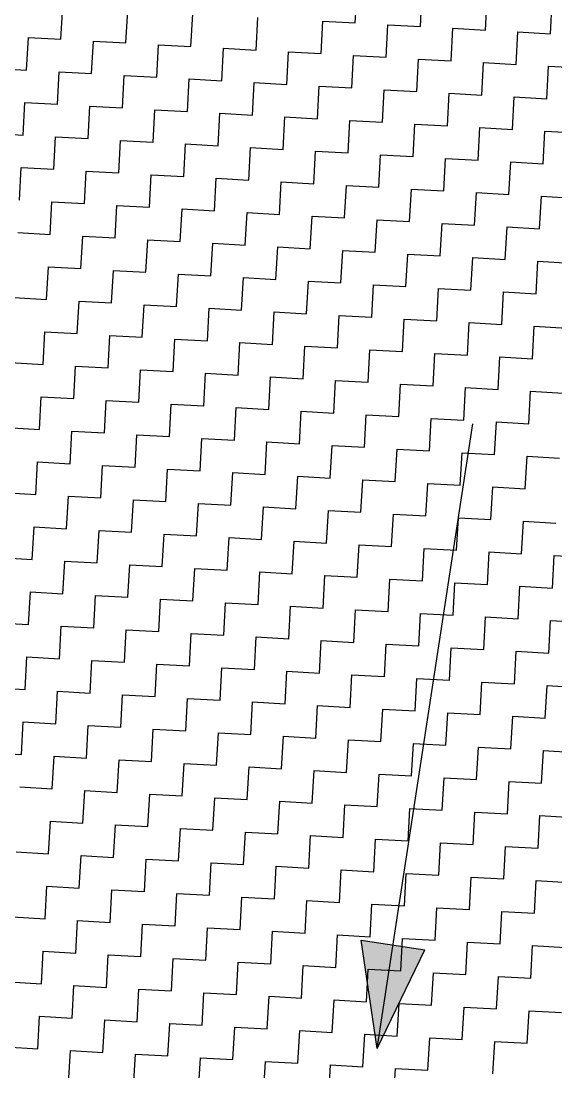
# Model space of a CAD drawing. Header units: metres. Extents: x 277693 to 281059, y 2038920 to 2043234.
# Drawn here: x 279005.1 to 279212.4, y 2042212.6 to 2042619.8 of the extents above; entities that cross this region are included whole.
import ezdxf

# ---------------------------------------------------------------- set-up
doc = ezdxf.new("R2010")
doc.units = ezdxf.units.M
doc.header["$MEASUREMENT"] = 0
doc.layers.add('POLY_HATCH', color=12, linetype='Continuous')

msp = doc.modelspace()

# ---------------------------------------------------------------- hatches: boundary and pattern name
h = msp.add_hatch(color=256)
h.paths.add_polyline_path([(279149.28, 2042261.86), (279137, 2042263.74), (279143.14, 2042221.69)])
h.paths.add_polyline_path([(279143.14, 2042221.69), (279161.57, 2042259.98), (279149.28, 2042261.86)])

# ---------------------------------------------------------------- linework, layer by layer
for points in [[(279143.14, 2042221.69), (279180.17, 2042463.7)], [(279137, 2042263.74), (279161.57, 2042259.98)], [(279143.14, 2042221.69), (279137, 2042263.74)], [(279143.14, 2042221.69), (279161.57, 2042259.98)]]:
    msp.add_lwpolyline(points)
at = {"layer": 'POLY_HATCH', "linetype": 'Continuous'}
for p, q in [((279134.67, 2042619.09), (279135.36, 2042631.68)), ((279159.86, 2042617.7), (279160.55, 2042630.29)), ((279185.05, 2042616.31), (279185.74, 2042628.9)), ((279210.24, 2042614.92), (279210.93, 2042627.51)), ((279020.61, 2042612.74), (279021.31, 2042625.34)), ((279045.8, 2042611.35), (279046.5, 2042623.95)), ((279071, 2042609.96), (279071.69, 2042622.56)), ((279096.19, 2042608.57), (279096.88, 2042621.17)), ((279121.38, 2042607.19), (279122.07, 2042619.78)), ((279122.07, 2042619.78), (279134.67, 2042619.09)), ((279146.57, 2042605.8), (279147.26, 2042618.39)), ((279147.26, 2042618.39), (279159.86, 2042617.7)), ((279171.76, 2042604.41), (279172.45, 2042617)), ((279172.45, 2042617), (279185.05, 2042616.31)), ((279196.95, 2042603.02), (279197.64, 2042615.61)), ((279197.64, 2042615.61), (279210.24, 2042614.92)), ((279007.32, 2042600.84), (279008.02, 2042613.44)), ((279008.02, 2042613.44), (279020.61, 2042612.74)), ((279032.51, 2042599.45), (279033.21, 2042612.05)), ((279033.21, 2042612.05), (279045.8, 2042611.35)), ((279057.71, 2042598.06), (279058.4, 2042610.66)), ((279058.4, 2042610.66), (279071, 2042609.96)), ((279082.9, 2042596.67), (279083.59, 2042609.27)), ((279083.59, 2042609.27), (279096.19, 2042608.57)), ((279108.09, 2042595.28), (279108.78, 2042607.88)), ((279108.78, 2042607.88), (279121.38, 2042607.19)), ((279133.28, 2042593.9), (279133.97, 2042606.49)), ((279133.97, 2042606.49), (279146.57, 2042605.8)), ((279158.47, 2042592.51), (279159.16, 2042605.1)), ((279159.16, 2042605.1), (279171.76, 2042604.41)), ((279183.66, 2042591.12), (279184.35, 2042603.71)), ((279184.35, 2042603.71), (279196.95, 2042603.02)), ((279208.85, 2042589.73), (279209.54, 2042602.32)), ((279209.54, 2042602.32), (279222.14, 2042601.63)), ((278994.73, 2042601.54), (279007.32, 2042600.84)), ((279019.22, 2042587.55), (279019.92, 2042600.15)), ((279019.92, 2042600.15), (279032.51, 2042599.45)), ((279044.42, 2042586.16), (279045.11, 2042598.76)), ((279045.11, 2042598.76), (279057.71, 2042598.06)), ((279069.61, 2042584.77), (279070.3, 2042597.37)), ((279070.3, 2042597.37), (279082.9, 2042596.67)), ((279094.8, 2042583.38), (279095.49, 2042595.98)), ((279095.49, 2042595.98), (279108.09, 2042595.28)), ((279119.99, 2042581.99), (279120.68, 2042594.59)), ((279120.68, 2042594.59), (279133.28, 2042593.9)), ((279145.18, 2042580.6), (279145.87, 2042593.2)), ((279145.87, 2042593.2), (279158.47, 2042592.51)), ((279170.37, 2042579.22), (279171.06, 2042591.81)), ((279171.06, 2042591.81), (279183.66, 2042591.12)), ((279195.56, 2042577.83), (279196.25, 2042590.42)), ((279196.25, 2042590.42), (279208.85, 2042589.73)), ((279005.93, 2042575.65), (279006.63, 2042588.25)), ((279006.63, 2042588.25), (279019.22, 2042587.55)), ((279031.13, 2042574.26), (279031.82, 2042586.86)), ((279031.82, 2042586.86), (279044.42, 2042586.16)), ((279056.32, 2042572.87), (279057.01, 2042585.47)), ((279057.01, 2042585.47), (279069.61, 2042584.77)), ((279081.51, 2042571.48), (279082.2, 2042584.08)), ((279082.2, 2042584.08), (279094.8, 2042583.38)), ((279106.7, 2042570.09), (279107.39, 2042582.69)), ((279107.39, 2042582.69), (279119.99, 2042581.99)), ((279131.89, 2042568.7), (279132.58, 2042581.3)), ((279132.58, 2042581.3), (279145.18, 2042580.6)), ((279157.08, 2042567.31), (279157.77, 2042579.91)), ((279157.77, 2042579.91), (279170.37, 2042579.22)), ((279182.27, 2042565.93), (279182.96, 2042578.52)), ((279182.96, 2042578.52), (279195.56, 2042577.83)), ((278993.34, 2042576.35), (279005.93, 2042575.65)), ((279017.84, 2042562.36), (279018.53, 2042574.96)), ((279018.53, 2042574.96), (279031.13, 2042574.26)), ((279207.46, 2042564.54), (279208.16, 2042577.13)), ((279208.16, 2042577.13), (279220.75, 2042576.44)), ((279043.03, 2042560.97), (279043.72, 2042573.57)), ((279043.72, 2042573.57), (279056.32, 2042572.87)), ((279068.22, 2042559.58), (279068.91, 2042572.18)), ((279068.91, 2042572.18), (279081.51, 2042571.48)), ((279093.41, 2042558.19), (279094.1, 2042570.79)), ((279094.1, 2042570.79), (279106.7, 2042570.09)), ((279118.6, 2042556.8), (279119.29, 2042569.4)), ((279119.29, 2042569.4), (279131.89, 2042568.7)), ((279143.79, 2042555.41), (279144.48, 2042568.01)), ((279144.48, 2042568.01), (279157.08, 2042567.31)), ((279168.98, 2042554.02), (279169.67, 2042566.62)), ((279169.67, 2042566.62), (279182.27, 2042565.93)), ((279004.55, 2042550.46), (279005.24, 2042563.06)), ((279005.24, 2042563.06), (279017.84, 2042562.36)), ((279029.74, 2042549.07), (279030.43, 2042561.67)), ((279030.43, 2042561.67), (279043.03, 2042560.97)), ((279194.17, 2042552.64), (279194.87, 2042565.23)), ((279194.87, 2042565.23), (279207.46, 2042564.54)), ((279054.93, 2042547.68), (279055.62, 2042560.28)), ((279055.62, 2042560.28), (279068.22, 2042559.58)), ((279080.12, 2042546.29), (279080.81, 2042558.89)), ((279080.81, 2042558.89), (279093.41, 2042558.19)), ((279105.31, 2042544.9), (279106, 2042557.5)), ((279106, 2042557.5), (279118.6, 2042556.8)), ((279130.5, 2042543.51), (279131.19, 2042556.11)), ((279131.19, 2042556.11), (279143.79, 2042555.41)), ((279155.69, 2042542.12), (279156.38, 2042554.72)), ((279156.38, 2042554.72), (279168.98, 2042554.02)), ((279016.45, 2042537.17), (279017.14, 2042549.77)), ((279017.14, 2042549.77), (279029.74, 2042549.07)), ((279180.88, 2042540.73), (279181.58, 2042553.33)), ((279181.58, 2042553.33), (279194.17, 2042552.64)), ((279206.07, 2042539.35), (279206.77, 2042551.94)), ((279206.77, 2042551.94), (279219.36, 2042551.25)), ((279041.64, 2042535.78), (279042.33, 2042548.38)), ((279042.33, 2042548.38), (279054.93, 2042547.68)), ((279066.83, 2042534.39), (279067.52, 2042546.99)), ((279067.52, 2042546.99), (279080.12, 2042546.29)), ((279092.02, 2042533), (279092.71, 2042545.6)), ((279092.71, 2042545.6), (279105.31, 2042544.9)), ((279117.21, 2042531.61), (279117.9, 2042544.21)), ((279117.9, 2042544.21), (279130.5, 2042543.51)), ((279142.4, 2042530.22), (279143.09, 2042542.82)), ((279143.09, 2042542.82), (279155.69, 2042542.12)), ((279167.59, 2042528.83), (279168.29, 2042541.43)), ((279168.29, 2042541.43), (279180.88, 2042540.73)), ((279003.85, 2042537.86), (279016.45, 2042537.17)), ((279192.78, 2042527.44), (279193.48, 2042540.04)), ((279193.48, 2042540.04), (279206.07, 2042539.35)), ((279028.35, 2042523.88), (279029.04, 2042536.48)), ((279029.04, 2042536.48), (279041.64, 2042535.78)), ((279053.54, 2042522.49), (279054.23, 2042535.09)), ((279054.23, 2042535.09), (279066.83, 2042534.39)), ((279078.73, 2042521.1), (279079.42, 2042533.7)), ((279079.42, 2042533.7), (279092.02, 2042533)), ((279103.92, 2042519.71), (279104.61, 2042532.31)), ((279104.61, 2042532.31), (279117.21, 2042531.61)), ((279129.11, 2042518.32), (279129.8, 2042530.92)), ((279129.8, 2042530.92), (279142.4, 2042530.22)), ((279154.3, 2042516.93), (279155, 2042529.53)), ((279155, 2042529.53), (279167.59, 2042528.83)), ((279179.49, 2042515.54), (279180.19, 2042528.14)), ((279180.19, 2042528.14), (279192.78, 2042527.44)), ((279204.68, 2042514.15), (279205.38, 2042526.75)), ((279205.38, 2042526.75), (279217.97, 2042526.06)), ((279015.06, 2042511.98), (279015.75, 2042524.57)), ((279015.75, 2042524.57), (279028.35, 2042523.88)), ((279040.25, 2042510.59), (279040.94, 2042523.19)), ((279040.94, 2042523.19), (279053.54, 2042522.49)), ((279065.44, 2042509.2), (279066.13, 2042521.8)), ((279066.13, 2042521.8), (279078.73, 2042521.1)), ((279090.63, 2042507.81), (279091.32, 2042520.41)), ((279091.32, 2042520.41), (279103.92, 2042519.71)), ((279115.82, 2042506.42), (279116.51, 2042519.02)), ((279116.51, 2042519.02), (279129.11, 2042518.32)), ((279141.01, 2042505.03), (279141.71, 2042517.63)), ((279141.71, 2042517.63), (279154.3, 2042516.93)), ((279002.46, 2042512.67), (279015.06, 2042511.98)), ((279166.2, 2042503.64), (279166.9, 2042516.24)), ((279166.9, 2042516.24), (279179.49, 2042515.54)), ((279191.39, 2042502.25), (279192.09, 2042514.85)), ((279192.09, 2042514.85), (279204.68, 2042514.15)), ((279026.96, 2042498.69), (279027.65, 2042511.28)), ((279027.65, 2042511.28), (279040.25, 2042510.59)), ((279052.15, 2042497.3), (279052.84, 2042509.9)), ((279052.84, 2042509.9), (279065.44, 2042509.2)), ((279077.34, 2042495.91), (279078.03, 2042508.51)), ((279078.03, 2042508.51), (279090.63, 2042507.81)), ((279102.53, 2042494.52), (279103.22, 2042507.12)), ((279103.22, 2042507.12), (279115.82, 2042506.42)), ((279127.72, 2042493.13), (279128.42, 2042505.73)), ((279128.42, 2042505.73), (279141.01, 2042505.03)), ((279152.91, 2042491.74), (279153.61, 2042504.34)), ((279153.61, 2042504.34), (279166.2, 2042503.64)), ((279178.1, 2042490.35), (279178.8, 2042502.95)), ((279178.8, 2042502.95), (279191.39, 2042502.25)), ((279203.29, 2042488.96), (279203.99, 2042501.56)), ((279203.99, 2042501.56), (279216.58, 2042500.86)), ((279013.67, 2042486.79), (279014.36, 2042499.38)), ((279014.36, 2042499.38), (279026.96, 2042498.69)), ((279038.86, 2042485.4), (279039.55, 2042497.99)), ((279039.55, 2042497.99), (279052.15, 2042497.3)), ((279064.05, 2042484.01), (279064.74, 2042496.61)), ((279064.74, 2042496.61), (279077.34, 2042495.91)), ((279089.24, 2042482.62), (279089.93, 2042495.22)), ((279089.93, 2042495.22), (279102.53, 2042494.52)), ((279114.43, 2042481.23), (279115.13, 2042493.83)), ((279115.13, 2042493.83), (279127.72, 2042493.13)), ((279139.62, 2042479.84), (279140.32, 2042492.44)), ((279140.32, 2042492.44), (279152.91, 2042491.74)), ((279164.81, 2042478.45), (279165.51, 2042491.05)), ((279165.51, 2042491.05), (279178.1, 2042490.35)), ((279190, 2042477.06), (279190.7, 2042489.66)), ((279190.7, 2042489.66), (279203.29, 2042488.96)), ((279001.07, 2042487.48), (279013.67, 2042486.79)), ((279025.57, 2042473.5), (279026.26, 2042486.09)), ((279026.26, 2042486.09), (279038.86, 2042485.4)), ((279050.76, 2042472.11), (279051.45, 2042484.7)), ((279051.45, 2042484.7), (279064.05, 2042484.01)), ((279075.95, 2042470.72), (279076.64, 2042483.32)), ((279076.64, 2042483.32), (279089.24, 2042482.62)), ((279101.14, 2042469.33), (279101.83, 2042481.93)), ((279101.83, 2042481.93), (279114.43, 2042481.23)), ((279126.33, 2042467.94), (279127.03, 2042480.54)), ((279127.03, 2042480.54), (279139.62, 2042479.84)), ((279151.52, 2042466.55), (279152.22, 2042479.15)), ((279152.22, 2042479.15), (279164.81, 2042478.45)), ((279176.71, 2042465.16), (279177.41, 2042477.76)), ((279177.41, 2042477.76), (279190, 2042477.06)), ((279201.9, 2042463.77), (279202.6, 2042476.37)), ((279202.6, 2042476.37), (279215.19, 2042475.67)), ((279012.28, 2042461.6), (279012.97, 2042474.19)), ((279012.97, 2042474.19), (279025.57, 2042473.5)), ((279037.47, 2042460.21), (279038.16, 2042472.8)), ((279038.16, 2042472.8), (279050.76, 2042472.11)), ((279062.66, 2042458.82), (279063.35, 2042471.41)), ((279063.35, 2042471.41), (279075.95, 2042470.72)), ((279087.85, 2042457.43), (279088.54, 2042470.03)), ((279088.54, 2042470.03), (279101.14, 2042469.33)), ((279113.04, 2042456.04), (279113.74, 2042468.64)), ((279113.74, 2042468.64), (279126.33, 2042467.94)), ((279138.23, 2042454.65), (279138.93, 2042467.25)), ((279138.93, 2042467.25), (279151.52, 2042466.55)), ((279163.42, 2042453.26), (279164.12, 2042465.86)), ((279164.12, 2042465.86), (279176.71, 2042465.16)), ((279188.61, 2042451.87), (279189.31, 2042464.47)), ((279189.31, 2042464.47), (279201.9, 2042463.77)), ((278999.68, 2042462.29), (279012.28, 2042461.6)), ((279024.18, 2042448.31), (279024.87, 2042460.9)), ((279024.87, 2042460.9), (279037.47, 2042460.21)), ((279049.37, 2042446.92), (279050.06, 2042459.51)), ((279050.06, 2042459.51), (279062.66, 2042458.82)), ((279074.56, 2042445.53), (279075.25, 2042458.12)), ((279075.25, 2042458.12), (279087.85, 2042457.43)), ((279099.75, 2042444.14), (279100.45, 2042456.74)), ((279100.45, 2042456.74), (279113.04, 2042456.04)), ((279124.94, 2042442.75), (279125.64, 2042455.35)), ((279125.64, 2042455.35), (279138.23, 2042454.65)), ((279150.13, 2042441.36), (279150.83, 2042453.96)), ((279150.83, 2042453.96), (279163.42, 2042453.26)), ((279175.32, 2042439.97), (279176.02, 2042452.57)), ((279176.02, 2042452.57), (279188.61, 2042451.87)), ((279010.89, 2042436.41), (279011.58, 2042449)), ((279011.58, 2042449), (279024.18, 2042448.31)), ((279036.08, 2042435.02), (279036.77, 2042447.61)), ((279036.77, 2042447.61), (279049.37, 2042446.92)), ((279200.51, 2042438.58), (279201.21, 2042451.18)), ((279201.21, 2042451.18), (279213.8, 2042450.48)), ((279061.27, 2042433.63), (279061.96, 2042446.22)), ((279061.96, 2042446.22), (279074.56, 2042445.53)), ((279086.46, 2042432.24), (279087.16, 2042444.83)), ((279087.16, 2042444.83), (279099.75, 2042444.14)), ((279111.65, 2042430.85), (279112.35, 2042443.45)), ((279112.35, 2042443.45), (279124.94, 2042442.75)), ((279136.84, 2042429.46), (279137.54, 2042442.06)), ((279137.54, 2042442.06), (279150.13, 2042441.36)), ((279162.03, 2042428.07), (279162.73, 2042440.67)), ((279162.73, 2042440.67), (279175.32, 2042439.97)), ((278998.29, 2042437.1), (279010.89, 2042436.41)), ((279022.79, 2042423.12), (279023.48, 2042435.71)), ((279023.48, 2042435.71), (279036.08, 2042435.02)), ((279187.22, 2042426.68), (279187.92, 2042439.28)), ((279187.92, 2042439.28), (279200.51, 2042438.58)), ((279047.98, 2042421.73), (279048.67, 2042434.32)), ((279048.67, 2042434.32), (279061.27, 2042433.63)), ((279073.17, 2042420.34), (279073.87, 2042432.93)), ((279073.87, 2042432.93), (279086.46, 2042432.24)), ((279098.36, 2042418.95), (279099.06, 2042431.54)), ((279099.06, 2042431.54), (279111.65, 2042430.85)), ((279123.55, 2042417.56), (279124.25, 2042430.15)), ((279124.25, 2042430.15), (279136.84, 2042429.46)), ((279148.74, 2042416.17), (279149.44, 2042428.77)), ((279149.44, 2042428.77), (279162.03, 2042428.07)), ((279173.93, 2042414.78), (279174.63, 2042427.38)), ((279174.63, 2042427.38), (279187.22, 2042426.68)), ((279009.5, 2042411.22), (279010.19, 2042423.81)), ((279010.19, 2042423.81), (279022.79, 2042423.12)), ((279199.12, 2042413.39), (279199.82, 2042425.99)), ((279199.82, 2042425.99), (279212.41, 2042425.29)), ((279034.69, 2042409.83), (279035.38, 2042422.42)), ((279035.38, 2042422.42), (279047.98, 2042421.73)), ((279059.88, 2042408.44), (279060.58, 2042421.03)), ((279060.58, 2042421.03), (279073.17, 2042420.34)), ((279085.07, 2042407.05), (279085.77, 2042419.64)), ((279085.77, 2042419.64), (279098.36, 2042418.95)), ((279110.26, 2042405.66), (279110.96, 2042418.25)), ((279110.96, 2042418.25), (279123.55, 2042417.56)), ((279135.45, 2042404.27), (279136.15, 2042416.86)), ((279136.15, 2042416.86), (279148.74, 2042416.17)), ((279160.64, 2042402.88), (279161.34, 2042415.48)), ((279161.34, 2042415.48), (279173.93, 2042414.78)), ((278996.9, 2042411.91), (279009.5, 2042411.22)), ((279185.83, 2042401.49), (279186.53, 2042414.09)), ((279186.53, 2042414.09), (279199.12, 2042413.39)), ((279211.03, 2042400.1), (279211.72, 2042412.7)), ((279211.72, 2042412.7), (279224.32, 2042412)), ((279021.4, 2042397.93), (279022.09, 2042410.52)), ((279022.09, 2042410.52), (279034.69, 2042409.83)), ((279046.59, 2042396.54), (279047.29, 2042409.13)), ((279047.29, 2042409.13), (279059.88, 2042408.44)), ((279071.78, 2042395.15), (279072.48, 2042407.74)), ((279072.48, 2042407.74), (279085.07, 2042407.05)), ((279096.97, 2042393.76), (279097.67, 2042406.35)), ((279097.67, 2042406.35), (279110.26, 2042405.66)), ((279122.16, 2042392.37), (279122.86, 2042404.96)), ((279122.86, 2042404.96), (279135.45, 2042404.27)), ((279147.35, 2042390.98), (279148.05, 2042403.57)), ((279148.05, 2042403.57), (279160.64, 2042402.88)), ((279008.11, 2042386.03), (279008.8, 2042398.62)), ((279008.8, 2042398.62), (279021.4, 2042397.93)), ((279172.54, 2042389.59), (279173.24, 2042402.19)), ((279173.24, 2042402.19), (279185.83, 2042401.49)), ((279197.74, 2042388.2), (279198.43, 2042400.8)), ((279198.43, 2042400.8), (279211.03, 2042400.1)), ((279033.3, 2042384.64), (279034, 2042397.23)), ((279034, 2042397.23), (279046.59, 2042396.54)), ((279058.49, 2042383.25), (279059.19, 2042395.84)), ((279059.19, 2042395.84), (279071.78, 2042395.15)), ((279083.68, 2042381.86), (279084.38, 2042394.45)), ((279084.38, 2042394.45), (279096.97, 2042393.76)), ((279108.87, 2042380.47), (279109.57, 2042393.06)), ((279109.57, 2042393.06), (279122.16, 2042392.37)), ((279134.06, 2042379.08), (279134.76, 2042391.67)), ((279134.76, 2042391.67), (279147.35, 2042390.98)), ((278995.51, 2042386.72), (279008.11, 2042386.03)), ((279159.25, 2042377.69), (279159.95, 2042390.28)), ((279159.95, 2042390.28), (279172.54, 2042389.59)), ((279184.45, 2042376.3), (279185.14, 2042388.9)), ((279185.14, 2042388.9), (279197.74, 2042388.2)), ((279209.64, 2042374.91), (279210.33, 2042387.51)), ((279210.33, 2042387.51), (279222.93, 2042386.81)), ((279020.01, 2042372.74), (279020.71, 2042385.33)), ((279020.71, 2042385.33), (279033.3, 2042384.64)), ((279045.2, 2042371.35), (279045.9, 2042383.94)), ((279045.9, 2042383.94), (279058.49, 2042383.25)), ((279070.39, 2042369.96), (279071.09, 2042382.55)), ((279071.09, 2042382.55), (279083.68, 2042381.86)), ((279095.58, 2042368.57), (279096.28, 2042381.16)), ((279096.28, 2042381.16), (279108.87, 2042380.47)), ((279120.77, 2042367.18), (279121.47, 2042379.77)), ((279121.47, 2042379.77), (279134.06, 2042379.08)), ((279145.96, 2042365.79), (279146.66, 2042378.38)), ((279146.66, 2042378.38), (279159.25, 2042377.69)), ((279171.16, 2042364.4), (279171.85, 2042376.99)), ((279171.85, 2042376.99), (279184.45, 2042376.3)), ((279196.35, 2042363.01), (279197.04, 2042375.61)), ((279197.04, 2042375.61), (279209.64, 2042374.91)), ((279006.72, 2042360.83), (279007.42, 2042373.43)), ((279007.42, 2042373.43), (279020.01, 2042372.74)), ((279031.91, 2042359.45), (279032.61, 2042372.04)), ((279032.61, 2042372.04), (279045.2, 2042371.35)), ((279057.1, 2042358.06), (279057.8, 2042370.65)), ((279057.8, 2042370.65), (279070.39, 2042369.96)), ((279082.29, 2042356.67), (279082.99, 2042369.26)), ((279082.99, 2042369.26), (279095.58, 2042368.57)), ((279107.48, 2042355.28), (279108.18, 2042367.87)), ((279108.18, 2042367.87), (279120.77, 2042367.18)), ((279132.67, 2042353.89), (279133.37, 2042366.48)), ((279133.37, 2042366.48), (279145.96, 2042365.79)), ((279157.87, 2042352.5), (279158.56, 2042365.09)), ((279158.56, 2042365.09), (279171.16, 2042364.4)), ((279183.06, 2042351.11), (279183.75, 2042363.7)), ((279183.75, 2042363.7), (279196.35, 2042363.01)), ((279208.25, 2042349.72), (279208.94, 2042362.32)), ((279208.94, 2042362.32), (279221.54, 2042361.62)), ((278994.13, 2042361.53), (279006.72, 2042360.83)), ((279018.62, 2042347.54), (279019.32, 2042360.14)), ((279019.32, 2042360.14), (279031.91, 2042359.45)), ((279043.81, 2042346.16), (279044.51, 2042358.75)), ((279044.51, 2042358.75), (279057.1, 2042358.06)), ((279069, 2042344.77), (279069.7, 2042357.36)), ((279069.7, 2042357.36), (279082.29, 2042356.67)), ((279094.19, 2042343.38), (279094.89, 2042355.97)), ((279094.89, 2042355.97), (279107.48, 2042355.28)), ((279119.38, 2042341.99), (279120.08, 2042354.58)), ((279120.08, 2042354.58), (279132.67, 2042353.89)), ((279144.58, 2042340.6), (279145.27, 2042353.19)), ((279145.27, 2042353.19), (279157.87, 2042352.5)), ((279169.77, 2042339.21), (279170.46, 2042351.8)), ((279170.46, 2042351.8), (279183.06, 2042351.11)), ((279194.96, 2042337.82), (279195.65, 2042350.41)), ((279195.65, 2042350.41), (279208.25, 2042349.72)), ((279005.33, 2042335.64), (279006.03, 2042348.24)), ((279006.03, 2042348.24), (279018.62, 2042347.54)), ((279030.52, 2042334.25), (279031.22, 2042346.85)), ((279031.22, 2042346.85), (279043.81, 2042346.16)), ((279055.71, 2042332.87), (279056.41, 2042345.46)), ((279056.41, 2042345.46), (279069, 2042344.77)), ((279080.9, 2042331.48), (279081.6, 2042344.07)), ((279081.6, 2042344.07), (279094.19, 2042343.38)), ((279106.09, 2042330.09), (279106.79, 2042342.68)), ((279106.79, 2042342.68), (279119.38, 2042341.99)), ((279131.28, 2042328.7), (279131.98, 2042341.29)), ((279131.98, 2042341.29), (279144.58, 2042340.6)), ((279156.48, 2042327.31), (279157.17, 2042339.9)), ((279157.17, 2042339.9), (279169.77, 2042339.21)), ((279181.67, 2042325.92), (279182.36, 2042338.51)), ((279182.36, 2042338.51), (279194.96, 2042337.82)), ((278992.74, 2042336.34), (279005.33, 2042335.64)), ((279017.23, 2042322.35), (279017.93, 2042334.95)), ((279017.93, 2042334.95), (279030.52, 2042334.25)), ((279042.42, 2042320.96), (279043.12, 2042333.56)), ((279043.12, 2042333.56), (279055.71, 2042332.87)), ((279206.86, 2042324.53), (279207.55, 2042337.12)), ((279207.55, 2042337.12), (279220.15, 2042336.43)), ((279067.61, 2042319.58), (279068.31, 2042332.17)), ((279068.31, 2042332.17), (279080.9, 2042331.48)), ((279092.8, 2042318.19), (279093.5, 2042330.78)), ((279093.5, 2042330.78), (279106.09, 2042330.09)), ((279117.99, 2042316.8), (279118.69, 2042329.39)), ((279118.69, 2042329.39), (279131.28, 2042328.7)), ((279143.19, 2042315.41), (279143.88, 2042328)), ((279143.88, 2042328), (279156.48, 2042327.31)), ((279168.38, 2042314.02), (279169.07, 2042326.61)), ((279169.07, 2042326.61), (279181.67, 2042325.92)), ((279004.64, 2042323.05), (279017.23, 2042322.35)), ((279029.13, 2042309.06), (279029.83, 2042321.66)), ((279029.83, 2042321.66), (279042.42, 2042320.96)), ((279193.57, 2042312.63), (279194.26, 2042325.22)), ((279194.26, 2042325.22), (279206.86, 2042324.53)), ((279054.32, 2042307.67), (279055.02, 2042320.27)), ((279055.02, 2042320.27), (279067.61, 2042319.58)), ((279079.51, 2042306.29), (279080.21, 2042318.88)), ((279080.21, 2042318.88), (279092.8, 2042318.19)), ((279104.7, 2042304.9), (279105.4, 2042317.49)), ((279105.4, 2042317.49), (279117.99, 2042316.8)), ((279129.9, 2042303.51), (279130.59, 2042316.1)), ((279130.59, 2042316.1), (279143.19, 2042315.41)), ((279155.09, 2042302.12), (279155.78, 2042314.71)), ((279155.78, 2042314.71), (279168.38, 2042314.02)), ((279180.28, 2042300.73), (279180.97, 2042313.32)), ((279180.97, 2042313.32), (279193.57, 2042312.63)), ((279015.84, 2042297.16), (279016.54, 2042309.76)), ((279016.54, 2042309.76), (279029.13, 2042309.06)), ((279205.47, 2042299.34), (279206.16, 2042311.93)), ((279206.16, 2042311.93), (279218.76, 2042311.24)), ((279041.03, 2042295.77), (279041.73, 2042308.37)), ((279041.73, 2042308.37), (279054.32, 2042307.67)), ((279066.22, 2042294.38), (279066.92, 2042306.98)), ((279066.92, 2042306.98), (279079.51, 2042306.29)), ((279091.41, 2042293), (279092.11, 2042305.59)), ((279092.11, 2042305.59), (279104.7, 2042304.9)), ((279116.61, 2042291.61), (279117.3, 2042304.2)), ((279117.3, 2042304.2), (279129.9, 2042303.51)), ((279141.8, 2042290.22), (279142.49, 2042302.81)), ((279142.49, 2042302.81), (279155.09, 2042302.12)), ((279166.99, 2042288.83), (279167.68, 2042301.42)), ((279167.68, 2042301.42), (279180.28, 2042300.73)), ((279003.25, 2042297.86), (279015.84, 2042297.16)), ((279192.18, 2042287.44), (279192.87, 2042300.03)), ((279192.87, 2042300.03), (279205.47, 2042299.34)), ((279027.74, 2042283.87), (279028.44, 2042296.47)), ((279028.44, 2042296.47), (279041.03, 2042295.77)), ((279052.93, 2042282.48), (279053.63, 2042295.08)), ((279053.63, 2042295.08), (279066.22, 2042294.38)), ((279078.12, 2042281.09), (279078.82, 2042293.69)), ((279078.82, 2042293.69), (279091.41, 2042293)), ((279103.32, 2042279.7), (279104.01, 2042292.3)), ((279104.01, 2042292.3), (279116.61, 2042291.61)), ((279128.51, 2042278.32), (279129.2, 2042290.91)), ((279129.2, 2042290.91), (279141.8, 2042290.22)), ((279153.7, 2042276.93), (279154.39, 2042289.52)), ((279154.39, 2042289.52), (279166.99, 2042288.83)), ((279178.89, 2042275.54), (279179.58, 2042288.13)), ((279179.58, 2042288.13), (279192.18, 2042287.44)), ((279204.08, 2042274.15), (279204.77, 2042286.74)), ((279204.77, 2042286.74), (279217.37, 2042286.05)), ((279014.45, 2042271.97), (279015.15, 2042284.57)), ((279015.15, 2042284.57), (279027.74, 2042283.87)), ((279039.64, 2042270.58), (279040.34, 2042283.18)), ((279040.34, 2042283.18), (279052.93, 2042282.48)), ((279064.83, 2042269.19), (279065.53, 2042281.79)), ((279065.53, 2042281.79), (279078.12, 2042281.09)), ((279090.03, 2042267.8), (279090.72, 2042280.4)), ((279090.72, 2042280.4), (279103.32, 2042279.7)), ((279115.22, 2042266.41), (279115.91, 2042279.01)), ((279115.91, 2042279.01), (279128.51, 2042278.32)), ((279140.41, 2042265.03), (279141.1, 2042277.62)), ((279141.1, 2042277.62), (279153.7, 2042276.93)), ((279001.86, 2042272.67), (279014.45, 2042271.97)), ((279165.6, 2042263.64), (279166.29, 2042276.23)), ((279166.29, 2042276.23), (279178.89, 2042275.54)), ((279190.79, 2042262.25), (279191.48, 2042274.84)), ((279191.48, 2042274.84), (279204.08, 2042274.15)), ((279026.35, 2042258.68), (279027.05, 2042271.28)), ((279027.05, 2042271.28), (279039.64, 2042270.58)), ((279051.54, 2042257.29), (279052.24, 2042269.89)), ((279052.24, 2042269.89), (279064.83, 2042269.19)), ((279076.74, 2042255.9), (279077.43, 2042268.5)), ((279077.43, 2042268.5), (279090.03, 2042267.8)), ((279101.93, 2042254.51), (279102.62, 2042267.11)), ((279102.62, 2042267.11), (279115.22, 2042266.41)), ((279127.12, 2042253.12), (279127.81, 2042265.72)), ((279127.81, 2042265.72), (279140.41, 2042265.03)), ((279152.31, 2042251.74), (279153, 2042264.33)), ((279153, 2042264.33), (279165.6, 2042263.64)), ((279177.5, 2042250.35), (279178.19, 2042262.94)), ((279178.19, 2042262.94), (279190.79, 2042262.25)), ((279202.69, 2042248.96), (279203.38, 2042261.55)), ((279203.38, 2042261.55), (279215.98, 2042260.86)), ((279013.06, 2042246.78), (279013.76, 2042259.38)), ((279013.76, 2042259.38), (279026.35, 2042258.68)), ((279038.25, 2042245.39), (279038.95, 2042257.99)), ((279038.95, 2042257.99), (279051.54, 2042257.29)), ((279063.45, 2042244), (279064.14, 2042256.6)), ((279064.14, 2042256.6), (279076.74, 2042255.9)), ((279088.64, 2042242.61), (279089.33, 2042255.21)), ((279089.33, 2042255.21), (279101.93, 2042254.51)), ((279113.83, 2042241.22), (279114.52, 2042253.82)), ((279114.52, 2042253.82), (279127.12, 2042253.12)), ((279139.02, 2042239.83), (279139.71, 2042252.43)), ((279139.71, 2042252.43), (279152.31, 2042251.74)), ((279164.21, 2042238.45), (279164.9, 2042251.04)), ((279164.9, 2042251.04), (279177.5, 2042250.35)), ((279189.4, 2042237.06), (279190.09, 2042249.65)), ((279190.09, 2042249.65), (279202.69, 2042248.96)), ((279000.47, 2042247.48), (279013.06, 2042246.78)), ((279024.96, 2042233.49), (279025.66, 2042246.09)), ((279025.66, 2042246.09), (279038.25, 2042245.39)), ((279050.16, 2042232.1), (279050.85, 2042244.7)), ((279050.85, 2042244.7), (279063.45, 2042244)), ((279075.35, 2042230.71), (279076.04, 2042243.31)), ((279076.04, 2042243.31), (279088.64, 2042242.61)), ((279100.54, 2042229.32), (279101.23, 2042241.92)), ((279101.23, 2042241.92), (279113.83, 2042241.22)), ((279125.73, 2042227.93), (279126.42, 2042240.53)), ((279126.42, 2042240.53), (279139.02, 2042239.83)), ((279150.92, 2042226.54), (279151.61, 2042239.14)), ((279151.61, 2042239.14), (279164.21, 2042238.45)), ((279176.11, 2042225.16), (279176.8, 2042237.75)), ((279176.8, 2042237.75), (279189.4, 2042237.06)), ((279201.3, 2042223.77), (279201.99, 2042236.36)), ((279201.99, 2042236.36), (279214.59, 2042235.67)), ((279011.67, 2042221.59), (279012.37, 2042234.19)), ((279012.37, 2042234.19), (279024.96, 2042233.49)), ((279036.87, 2042220.2), (279037.56, 2042232.8)), ((279037.56, 2042232.8), (279050.16, 2042232.1)), ((279062.06, 2042218.81), (279062.75, 2042231.41)), ((279062.75, 2042231.41), (279075.35, 2042230.71)), ((279087.25, 2042217.42), (279087.94, 2042230.02)), ((279087.94, 2042230.02), (279100.54, 2042229.32)), ((279112.44, 2042216.03), (279113.13, 2042228.63)), ((279113.13, 2042228.63), (279125.73, 2042227.93)), ((279137.63, 2042214.64), (279138.32, 2042227.24)), ((279138.32, 2042227.24), (279150.92, 2042226.54)), ((279162.82, 2042213.25), (279163.51, 2042225.85)), ((279163.51, 2042225.85), (279176.11, 2042225.16)), ((279188.01, 2042211.87), (279188.7, 2042224.46)), ((279188.7, 2042224.46), (279201.3, 2042223.77)), ((278999.08, 2042222.29), (279011.67, 2042221.59)), ((279023.58, 2042208.3), (279024.27, 2042220.9)), ((279024.27, 2042220.9), (279036.87, 2042220.2)), ((279048.77, 2042206.91), (279049.46, 2042219.51)), ((279049.46, 2042219.51), (279062.06, 2042218.81)), ((279073.96, 2042205.52), (279074.65, 2042218.12)), ((279074.65, 2042218.12), (279087.25, 2042217.42)), ((279099.15, 2042204.13), (279099.84, 2042216.73)), ((279099.84, 2042216.73), (279112.44, 2042216.03)), ((279124.34, 2042202.74), (279125.03, 2042215.34)), ((279125.03, 2042215.34), (279137.63, 2042214.64)), ((279149.53, 2042201.35), (279150.22, 2042213.95)), ((279150.22, 2042213.95), (279162.82, 2042213.25))]:
    msp.add_line(p, q, dxfattribs=at)

doc.saveas('drawing.dxf')
